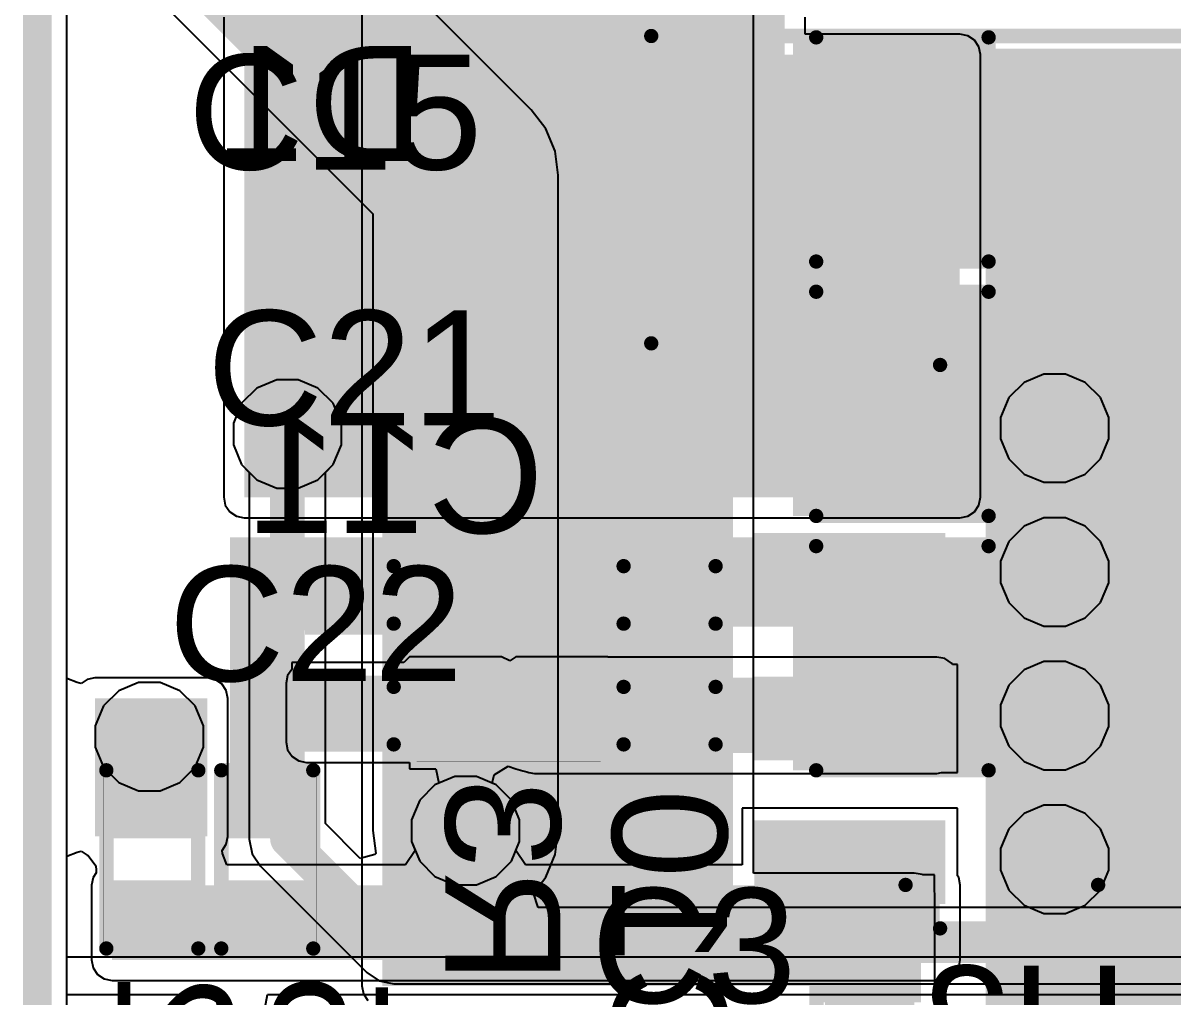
# Model space of a CAD drawing. Header units: inches. Extents: x 0 to 5376, y 0 to 5416.
# Drawn here: x -0.13 to 10.04, y 22.46 to 31.06 of the extents above; entities that cross this region are included whole.
import ezdxf

# ---------------------------------------------------------------- set-up
doc = ezdxf.new("R2010")
doc.units = ezdxf.units.IN
for name, color, linetype in [('Board Outline', 216, 'Continuous'), ('Bottom Layer', 5, 'Continuous'), ('Bottom Overlay', 54, 'Continuous'), ('Bottom Paste', 16, 'Continuous'), ('Bottom Solder', 6, 'Continuous'), ('Layer 1', 16, 'Continuous'), ('Layer 2', 76, 'Continuous'), ('Top Layer', 1, 'Continuous'), ('Top Overlay', 2, 'Continuous'), ('Top Paste', 8, 'Continuous'), ('Top Solder', 216, 'Continuous'), ('Via Holes', 16, 'Continuous')]:
    doc.layers.add(name, color=color, linetype=linetype)
doc.styles.add('Arial', font='', dxfattribs={"height": 0.2})
doc.styles.get('Arial').set_extended_font_data('Arial')

msp = doc.modelspace()

# ---------------------------------------------------------------- hatches: boundary and pattern name
at = {"layer": 'Bottom Layer'}
for points in [[(6.604, 32.995), (1.829, 32.995), (1.829, 26.873), (6.604, 26.873)], [(2.966, 30.914), (2.966, 32.809), (5.466, 32.809), (5.466, 30.914)], [(11.455, 30.836), (8.382, 30.836), (8.382, 22.047), (11.455, 22.047)], [(6.096, 26.873), (8.153, 26.873), (8.153, 30.785), (6.096, 30.785)], [(4.834, 30.441), (7.334, 30.441), (7.334, 28.741), (4.834, 28.741)], [(8.834, 30.441), (11.334, 30.441), (11.334, 28.741), (8.834, 28.741)], [(7.956, 27.157), (6.406, 27.157), (6.406, 27.757), (7.956, 27.757)], [(11.024, 24.409), (8.737, 24.409), (8.737, 26.696), (11.024, 26.696)], [(1.702, 23.927), (2.159, 23.927), (2.159, 26.518), (1.702, 26.518)], [(9.55, 25.73), (9.55, 26.518), (1.702, 26.518), (1.702, 25.73)], [(7.956, 25.887), (6.406, 25.887), (6.406, 26.487), (7.956, 26.487)], [(3.061, 25.718), (2.426, 25.718), (2.426, 26.175), (3.061, 26.175)], [(5.905, 25.718), (5.27, 25.718), (5.27, 26.175), (5.905, 26.175)], [(3.912, 24.71), (3.912, 25.229), (2.379, 25.229), (2.379, 24.71)], [(3.061, 24.778), (2.426, 24.778), (2.426, 25.235), (3.061, 25.235)], [(3.467, 24.651), (3.467, 25.286), (3.924, 25.286), (3.924, 24.651)], [(7.95, 24.613), (7.95, 25.28), (4.394, 25.28), (4.394, 24.613)], [(4.407, 24.651), (4.407, 25.286), (4.864, 25.286), (4.864, 24.651)], [(5.905, 24.778), (5.27, 24.778), (5.27, 25.235), (5.905, 25.235)], [(7.956, 24.617), (6.406, 24.617), (6.406, 25.217), (7.956, 25.217)], [(0.508, 25.095), (0.508, 23.876), (1.501, 23.876), (1.501, 25.095)], [(0.699, 24.371), (1.333, 24.371), (1.333, 23.914), (0.699, 23.914)], [(2.349, 23.914), (1.714, 23.914), (1.714, 24.371), (2.349, 24.371)], [(7.956, 23.347), (6.406, 23.347), (6.406, 23.947), (7.956, 23.947)], [(6.452, 22.784), (7.95, 22.784), (7.95, 23.927), (6.452, 23.927)], [(0.66, 23.444), (0.66, 22.784), (7.976, 22.784), (7.976, 23.444)], [(0.699, 23.431), (1.333, 23.431), (1.333, 22.974), (0.699, 22.974)], [(2.349, 22.974), (1.714, 22.974), (1.714, 23.431), (2.349, 23.431)]]:
    msp.add_hatch(color=5, dxfattribs=at).paths.add_polyline_path(points)
h = msp.add_hatch(color=5, dxfattribs=at)
edge = h.paths.add_edge_path()
edge.add_arc((8.992, 27.483), 0.3, 0, 360)
h = msp.add_hatch(color=5, dxfattribs=at)
edge = h.paths.add_edge_path()
edge.add_arc((2.21, 27.432), 0.3, 0, 360)
h = msp.add_hatch(color=5, dxfattribs=at)
edge = h.paths.add_edge_path()
edge.add_arc((8.992, 26.213), 0.3, 0, 360)
h = msp.add_hatch(color=5, dxfattribs=at)
edge = h.paths.add_edge_path()
edge.add_arc((8.992, 24.943), 0.3, 0, 360)
h = msp.add_hatch(color=5, dxfattribs=at)
edge = h.paths.add_edge_path()
edge.add_arc((0.99, 24.758), 0.3, 0, 360)
h = msp.add_hatch(color=5, dxfattribs=at)
edge = h.paths.add_edge_path()
edge.add_arc((3.785, 23.927), 0.3, 0, 360)
h = msp.add_hatch(color=5, dxfattribs=at)
edge = h.paths.add_edge_path()
edge.add_arc((8.992, 23.673), 0.3, 0, 360)
at = {"layer": 'Bottom Overlay'}
for points in [[(3.639, 28.169), (4.806, 28.169), (4.806, 31.013), (3.639, 31.013)], [(4.784, 30.515), (5.488, 30.515), (5.488, 31.013), (4.784, 31.013)], [(4.784, 28.169), (5.488, 28.169), (5.488, 28.667), (4.784, 28.667)]]:
    msp.add_hatch(color=54, dxfattribs=at).paths.add_polyline_path(points)
at = {"layer": 'Bottom Paste'}
for points in [[(2.966, 30.914), (2.966, 32.809), (5.466, 32.809), (5.466, 30.914)], [(4.834, 30.441), (7.334, 30.441), (7.334, 28.741), (4.834, 28.741)], [(8.834, 30.441), (11.334, 30.441), (11.334, 28.741), (8.834, 28.741)], [(7.956, 27.157), (6.406, 27.157), (6.406, 27.757), (7.956, 27.757)], [(11.024, 24.409), (8.737, 24.409), (8.737, 26.696), (11.024, 26.696)], [(7.956, 25.887), (6.406, 25.887), (6.406, 26.487), (7.956, 26.487)], [(3.061, 25.718), (2.426, 25.718), (2.426, 26.175), (3.061, 26.175)], [(5.905, 25.718), (5.27, 25.718), (5.27, 26.175), (5.905, 26.175)], [(3.061, 24.778), (2.426, 24.778), (2.426, 25.235), (3.061, 25.235)], [(3.467, 24.651), (3.467, 25.286), (3.924, 25.286), (3.924, 24.651)], [(4.407, 24.651), (4.407, 25.286), (4.864, 25.286), (4.864, 24.651)], [(5.905, 24.778), (5.27, 24.778), (5.27, 25.235), (5.905, 25.235)], [(7.956, 24.617), (6.406, 24.617), (6.406, 25.217), (7.956, 25.217)], [(0.699, 24.371), (1.333, 24.371), (1.333, 23.914), (0.699, 23.914)], [(2.349, 23.914), (1.714, 23.914), (1.714, 24.371), (2.349, 24.371)], [(7.956, 23.347), (6.406, 23.347), (6.406, 23.947), (7.956, 23.947)], [(0.699, 23.431), (1.333, 23.431), (1.333, 22.974), (0.699, 22.974)], [(2.349, 22.974), (1.714, 22.974), (1.714, 23.431), (2.349, 23.431)]]:
    msp.add_hatch(color=16, dxfattribs=at).paths.add_polyline_path(points)
at = {"layer": 'Bottom Solder'}
for points in [[(2.865, 30.812), (2.865, 32.911), (5.568, 32.911), (5.568, 30.812)], [(4.732, 30.543), (7.435, 30.543), (7.435, 28.639), (4.732, 28.639)], [(8.732, 30.543), (11.435, 30.543), (11.435, 28.639), (8.732, 28.639)], [(8.026, 27.087), (6.336, 27.087), (6.336, 27.827), (8.026, 27.827)], [(11.094, 24.339), (8.667, 24.339), (8.667, 26.766), (11.094, 26.766)], [(8.026, 25.817), (6.336, 25.817), (6.336, 26.557), (8.026, 26.557)], [(3.121, 25.658), (2.366, 25.658), (2.366, 26.235), (3.121, 26.235)], [(5.965, 25.658), (5.211, 25.658), (5.211, 26.235), (5.965, 26.235)], [(3.412, 24.596), (3.412, 25.341), (3.979, 25.341), (3.979, 24.596)], [(4.352, 24.596), (4.352, 25.341), (4.919, 25.341), (4.919, 24.596)], [(3.121, 24.718), (2.366, 24.718), (2.366, 25.295), (3.121, 25.295)], [(5.965, 24.718), (5.211, 24.718), (5.211, 25.295), (5.965, 25.295)], [(8.026, 24.547), (6.336, 24.547), (6.336, 25.287), (8.026, 25.287)], [(0.643, 24.426), (1.389, 24.426), (1.389, 23.859), (0.643, 23.859)], [(2.405, 23.859), (1.659, 23.859), (1.659, 24.426), (2.405, 24.426)], [(8.026, 23.277), (6.336, 23.277), (6.336, 24.017), (8.026, 24.017)], [(0.643, 23.487), (1.389, 23.487), (1.389, 22.919), (0.643, 22.919)], [(2.405, 22.919), (1.659, 22.919), (1.659, 23.487), (2.405, 23.487)]]:
    msp.add_hatch(color=6, dxfattribs=at).paths.add_polyline_path(points)
at = {"layer": 'Layer 1'}
h = msp.add_hatch(color=16, dxfattribs=at)
edge = h.paths.add_edge_path()
edge.add_arc((8.992, 27.483), 0.3, 0, 360)
h = msp.add_hatch(color=16, dxfattribs=at)
edge = h.paths.add_edge_path()
edge.add_arc((2.21, 27.432), 0.3, 0, 360)
h = msp.add_hatch(color=16, dxfattribs=at)
edge = h.paths.add_edge_path()
edge.add_arc((8.992, 26.213), 0.3, 0, 360)
h = msp.add_hatch(color=16, dxfattribs=at)
edge = h.paths.add_edge_path()
edge.add_arc((8.992, 24.943), 0.3, 0, 360)
h = msp.add_hatch(color=16, dxfattribs=at)
edge = h.paths.add_edge_path()
edge.add_arc((0.99, 24.758), 0.3, 0, 360)
h = msp.add_hatch(color=16, dxfattribs=at)
edge = h.paths.add_edge_path()
edge.add_arc((3.785, 23.927), 0.3, 0, 360)
h = msp.add_hatch(color=16, dxfattribs=at)
edge = h.paths.add_edge_path()
edge.add_arc((8.992, 23.673), 0.3, 0, 360)
at = {"layer": 'Layer 2'}
h = msp.add_hatch(color=76, dxfattribs=at)
edge = h.paths.add_edge_path()
edge.add_arc((8.992, 27.483), 0.3, 0, 360)
h = msp.add_hatch(color=76, dxfattribs=at)
edge = h.paths.add_edge_path()
edge.add_arc((2.21, 27.432), 0.3, 0, 360)
h = msp.add_hatch(color=76, dxfattribs=at)
edge = h.paths.add_edge_path()
edge.add_arc((8.992, 26.213), 0.3, 0, 360)
h = msp.add_hatch(color=76, dxfattribs=at)
edge = h.paths.add_edge_path()
edge.add_arc((8.992, 24.943), 0.3, 0, 360)
h = msp.add_hatch(color=76, dxfattribs=at)
edge = h.paths.add_edge_path()
edge.add_arc((0.99, 24.758), 0.3, 0, 360)
h = msp.add_hatch(color=76, dxfattribs=at)
edge = h.paths.add_edge_path()
edge.add_arc((3.785, 23.927), 0.3, 0, 360)
h = msp.add_hatch(color=76, dxfattribs=at)
edge = h.paths.add_edge_path()
edge.add_arc((8.992, 23.673), 0.3, 0, 360)
at = {"layer": 'Top Layer'}
for points in [[(6.147, 22.555), (6.147, 35.255), (3.048, 35.255), (3.048, 22.555)], [(5.766, 29.058), (4.242, 29.058), (4.242, 30.836), (5.766, 30.836)], [(8.306, 29.058), (6.782, 29.058), (6.782, 30.836), (8.306, 30.836)], [(5.766, 26.81), (4.242, 26.81), (4.242, 28.588), (5.766, 28.588)], [(8.306, 26.81), (6.782, 26.81), (6.782, 28.588), (8.306, 28.588)], [(5.766, 24.562), (4.242, 24.562), (4.242, 26.34), (5.766, 26.34)], [(8.306, 24.562), (6.782, 24.562), (6.782, 26.34), (8.306, 26.34)], [(3.048, 22.555), (7.75, 22.555), (7.75, 23.371), (3.048, 23.371)], [(7.75, 23.371), (6.962, 23.371), (6.962, 19.409), (7.75, 19.409)], [(6.988, 22.469), (6.988, 23.358), (7.75, 23.358), (7.75, 22.469)], [(8.512, 22.469), (8.512, 23.358), (9.274, 23.358), (9.274, 22.469)]]:
    msp.add_hatch(color=1, dxfattribs=at).paths.add_polyline_path(points)
h = msp.add_hatch(color=1, dxfattribs=at)
edge = h.paths.add_edge_path()
edge.add_arc((8.992, 27.483), 0.3, 0, 360)
h = msp.add_hatch(color=1, dxfattribs=at)
edge = h.paths.add_edge_path()
edge.add_arc((2.21, 27.432), 0.3, 0, 360)
h = msp.add_hatch(color=1, dxfattribs=at)
edge = h.paths.add_edge_path()
edge.add_arc((8.992, 26.213), 0.3, 0, 360)
h = msp.add_hatch(color=1, dxfattribs=at)
edge = h.paths.add_edge_path()
edge.add_arc((8.992, 24.943), 0.3, 0, 360)
h = msp.add_hatch(color=1, dxfattribs=at)
edge = h.paths.add_edge_path()
edge.add_arc((0.99, 24.758), 0.3, 0, 360)
h = msp.add_hatch(color=1, dxfattribs=at)
edge = h.paths.add_edge_path()
edge.add_arc((3.785, 23.927), 0.3, 0, 360)
h = msp.add_hatch(color=1, dxfattribs=at)
edge = h.paths.add_edge_path()
edge.add_arc((8.992, 23.673), 0.3, 0, 360)
at = {"layer": 'Top Paste'}
for points in [[(5.766, 29.058), (4.242, 29.058), (4.242, 30.836), (5.766, 30.836)], [(8.306, 29.058), (6.782, 29.058), (6.782, 30.836), (8.306, 30.836)], [(5.766, 26.81), (4.242, 26.81), (4.242, 28.588), (5.766, 28.588)], [(8.306, 26.81), (6.782, 26.81), (6.782, 28.588), (8.306, 28.588)], [(5.766, 24.562), (4.242, 24.562), (4.242, 26.34), (5.766, 26.34)], [(8.306, 24.562), (6.782, 24.562), (6.782, 26.34), (8.306, 26.34)], [(6.988, 22.469), (6.988, 23.358), (7.75, 23.358), (7.75, 22.469)], [(8.512, 22.469), (8.512, 23.358), (9.274, 23.358), (9.274, 22.469)]]:
    msp.add_hatch(color=8, dxfattribs=at).paths.add_polyline_path(points)
at = {"layer": 'Top Solder'}
for points in [[(5.867, 28.956), (4.14, 28.956), (4.14, 30.937), (5.867, 30.937)], [(8.407, 28.956), (6.68, 28.956), (6.68, 30.937), (8.407, 30.937)], [(5.867, 26.708), (4.14, 26.708), (4.14, 28.689), (5.867, 28.689)], [(8.407, 26.708), (6.68, 26.708), (6.68, 28.689), (8.407, 28.689)], [(5.867, 24.46), (4.14, 24.46), (4.14, 26.441), (5.867, 26.441)], [(8.407, 24.46), (6.68, 24.46), (6.68, 26.441), (8.407, 26.441)], [(6.928, 22.409), (6.928, 23.418), (7.81, 23.418), (7.81, 22.409)], [(8.452, 22.409), (8.452, 23.418), (9.334, 23.418), (9.334, 22.409)]]:
    msp.add_hatch(color=216, dxfattribs=at).paths.add_polyline_path(points)
at = {"layer": 'Via Holes'}
h = msp.add_hatch(color=7, dxfattribs=at)
edge = h.paths.add_edge_path()
edge.add_arc((2.21, 27.432), 0.15, 0, 360)
h = msp.add_hatch(color=7, dxfattribs=at)
edge = h.paths.add_edge_path()
edge.add_arc((8.992, 27.483), 0.15, 0, 360)
h = msp.add_hatch(color=7, dxfattribs=at)
edge = h.paths.add_edge_path()
edge.add_arc((8.992, 26.213), 0.15, 0, 360)
h = msp.add_hatch(color=7, dxfattribs=at)
edge = h.paths.add_edge_path()
edge.add_arc((8.992, 24.943), 0.15, 0, 360)
h = msp.add_hatch(color=7, dxfattribs=at)
edge = h.paths.add_edge_path()
edge.add_arc((0.99, 24.758), 0.15, 0, 360)
h = msp.add_hatch(color=7, dxfattribs=at)
edge = h.paths.add_edge_path()
edge.add_arc((3.785, 23.927), 0.15, 0, 360)
h = msp.add_hatch(color=7, dxfattribs=at)
edge = h.paths.add_edge_path()
edge.add_arc((8.992, 23.673), 0.15, 0, 360)

# ---------------------------------------------------------------- linework, layer by layer
at = {"layer": 'Board Outline'}
msp.add_lwpolyline([(0, 0, 0.254, 0.254, 0), (0, 125, 0.254, 0.254, 0)], format="xyseb", dxfattribs=at)
at = {"layer": 'Bottom Layer'}
for p, q in [((0.259, 25.271), (0.259, 43.024)), ((1.648, 31.115), (1.648, 26.873)), ((6.785, 30.966), (6.785, 31.115)), ((8.153, 30.966), (6.785, 30.966)), ((8.223, 30.952), (8.153, 30.966)), ((8.282, 30.913), (8.223, 30.952)), ((8.321, 30.854), (8.282, 30.913)), ((8.335, 30.785), (8.321, 30.854)), ((8.335, 26.873), (8.335, 30.785)), ((1.648, 26.873), (1.661, 26.804)), ((8.321, 26.804), (8.335, 26.873)), ((1.661, 26.804), (1.701, 26.745)), ((1.701, 26.745), (1.759, 26.706)), ((8.223, 26.706), (8.282, 26.745)), ((8.282, 26.745), (8.321, 26.804)), ((1.759, 26.706), (1.829, 26.692)), ((1.829, 26.692), (8.153, 26.692)), ((8.153, 26.692), (8.223, 26.706)), ((3.238, 25.413), (2.248, 25.413)), ((2.248, 25.413), (2.248, 25.352)), ((3.289, 25.463), (3.238, 25.413)), ((3.289, 25.463), (3.289, 25.463)), ((4.102, 25.463), (3.289, 25.463)), ((4.176, 25.426), (4.102, 25.463)), ((4.102, 25.463), (4.102, 25.463)), ((4.229, 25.463), (4.176, 25.426)), ((4.229, 25.463), (4.229, 25.463)), ((5.042, 25.463), (4.229, 25.463)), ((5.042, 25.461), (5.042, 25.463)), ((7.95, 25.461), (5.042, 25.461)), ((8.02, 25.447), (7.95, 25.461)), ((8.078, 25.408), (8.02, 25.447)), ((2.248, 25.352), (2.212, 25.298)), ((8.087, 25.395), (8.078, 25.408)), ((8.133, 25.395), (8.087, 25.395)), ((8.133, 24.44), (8.133, 25.395)), ((0.351, 25.235), (0.259, 25.271)), ((0.386, 25.227), (0.351, 25.235)), ((0.439, 25.263), (0.386, 25.227)), ((0.508, 25.276), (0.439, 25.263)), ((1.501, 25.276), (0.508, 25.276)), ((1.57, 25.263), (1.501, 25.276)), ((1.629, 25.223), (1.57, 25.263)), ((1.668, 25.165), (1.629, 25.223)), ((2.212, 25.298), (2.198, 25.229)), ((2.198, 25.229), (2.198, 24.71)), ((1.682, 25.095), (1.668, 25.165)), ((1.682, 23.876), (1.682, 25.095)), ((2.198, 24.71), (2.212, 24.641)), ((2.212, 24.641), (2.251, 24.582)), ((2.251, 24.582), (2.31, 24.543)), ((2.31, 24.543), (2.379, 24.529)), ((2.379, 24.529), (3.289, 24.529)), ((3.289, 24.529), (3.289, 24.473)), ((4.036, 24.42), (4.161, 24.497)), ((4.161, 24.497), (4.229, 24.473)), ((3.289, 24.473), (3.523, 24.473)), ((3.523, 24.473), (3.548, 24.346)), ((4.021, 24.346), (4.036, 24.42)), ((4.229, 24.473), (4.229, 24.473)), ((4.229, 24.473), (4.291, 24.455)), ((4.291, 24.455), (4.325, 24.445)), ((4.325, 24.445), (4.343, 24.441)), ((4.343, 24.441), (4.394, 24.431)), ((4.394, 24.431), (7.95, 24.431)), ((7.95, 24.431), (7.992, 24.44)), ((7.992, 24.44), (8.133, 24.44)), ((3.514, 24.332), (3.38, 24.197)), ((3.548, 24.346), (3.514, 24.332)), ((4.055, 24.332), (4.021, 24.346)), ((4.19, 24.197), (4.055, 24.332)), ((3.38, 24.197), (3.307, 24.022)), ((4.262, 24.022), (4.19, 24.197)), ((8.133, 24.125), (6.228, 24.125)), ((6.228, 24.125), (6.228, 23.625)), ((8.133, 23.528), (8.133, 24.125)), ((3.307, 24.022), (3.307, 23.832)), ((4.262, 23.832), (4.262, 24.022)), ((1.632, 23.752), (1.668, 23.807)), ((1.668, 23.807), (1.682, 23.876)), ((3.307, 23.832), (3.34, 23.752)), ((4.23, 23.752), (4.262, 23.832)), ((0.259, 23.7), (0.351, 23.737)), ((0.259, 0.259), (0.259, 23.7)), ((0.351, 23.737), (0.386, 23.744)), ((0.386, 23.744), (0.439, 23.709)), ((0.439, 23.709), (0.449, 23.707)), ((0.449, 23.707), (0.517, 23.615)), ((1.637, 23.725), (1.632, 23.752)), ((1.674, 23.625), (1.637, 23.725)), ((3.34, 23.752), (3.255, 23.625)), ((4.314, 23.625), (4.23, 23.752)), ((0.517, 23.615), (0.521, 23.578)), ((3.255, 23.625), (1.674, 23.625)), ((6.228, 23.625), (4.314, 23.625)), ((0.493, 23.514), (0.479, 23.444)), ((0.521, 23.555), (0.493, 23.514)), ((0.521, 23.578), (0.521, 23.555)), ((8.143, 23.514), (8.133, 23.528)), ((8.157, 23.444), (8.143, 23.514)), ((0.479, 23.444), (0.479, 22.784)), ((8.157, 22.784), (8.157, 23.444)), ((0.479, 22.784), (0.493, 22.714)), ((8.143, 22.714), (8.157, 22.784)), ((0.493, 22.714), (0.532, 22.656)), ((8.104, 22.656), (8.143, 22.714)), ((0.532, 22.656), (0.591, 22.616)), ((0.591, 22.616), (0.66, 22.603)), ((0.66, 22.603), (7.976, 22.603)), ((7.976, 22.603), (8.045, 22.616)), ((8.045, 22.616), (8.104, 22.656))]:
    msp.add_line(p, q, dxfattribs=at)
at = {"layer": 'Bottom Overlay'}
for points in [[(5.426, 30.949, 0.127, 0.127, 0), (10.145, 30.949, 0.127, 0.127, 0)], [(5.426, 28.233, 0.127, 0.127, 0), (10.145, 28.233, 0.127, 0.127, 0)], [(7.978, 28.042, 0.127, 0.127, 0), (11.484, 28.042, 0.127, 0.127, 0)], [(2.337, 26.264, 0.127, 0.127, 0), (3.15, 26.264, 0.127, 0.127, 0)], [(2.337, 25.756, 0.127, 0.127, 0), (2.337, 26.264, 0.127, 0.127, 0)], [(3.15, 25.756, 0.127, 0.127, 0), (3.15, 26.264, 0.127, 0.127, 0)], [(5.182, 26.264, 0.127, 0.127, 0), (5.994, 26.264, 0.127, 0.127, 0)], [(5.182, 25.756, 0.127, 0.127, 0), (5.182, 26.264, 0.127, 0.127, 0)], [(5.994, 25.756, 0.127, 0.127, 0), (5.994, 26.264, 0.127, 0.127, 0)], [(3.378, 25.375, 0.127, 0.127, 0), (4.953, 25.375, 0.127, 0.127, 0)], [(3.378, 24.562, 0.127, 0.127, 0), (3.378, 25.375, 0.127, 0.127, 0)], [(4.953, 24.562, 0.127, 0.127, 0), (4.953, 25.375, 0.127, 0.127, 0)], [(2.337, 24.689, 0.127, 0.127, 0), (2.337, 25.197, 0.127, 0.127, 0)], [(3.15, 24.689, 0.127, 0.127, 0), (3.15, 25.197, 0.127, 0.127, 0)], [(5.182, 24.689, 0.127, 0.127, 0), (5.182, 25.197, 0.127, 0.127, 0)], [(5.994, 24.689, 0.127, 0.127, 0), (5.994, 25.197, 0.127, 0.127, 0)], [(2.337, 24.689, 0.127, 0.127, 0), (3.15, 24.689, 0.127, 0.127, 0)], [(5.182, 24.689, 0.127, 0.127, 0), (5.994, 24.689, 0.127, 0.127, 0)], [(3.378, 24.562, 0.127, 0.127, 0), (4.953, 24.562, 0.127, 0.127, 0)], [(0.61, 24.46, 0.127, 0.127, 0), (1.422, 24.46, 0.127, 0.127, 0)], [(0.61, 22.885, 0.127, 0.127, 0), (0.61, 24.46, 0.127, 0.127, 0)], [(1.422, 22.885, 0.127, 0.127, 0), (1.422, 24.46, 0.127, 0.127, 0)], [(1.626, 22.885, 0.127, 0.127, 0), (1.626, 24.46, 0.127, 0.127, 0)], [(1.626, 24.46, 0.127, 0.127, 0), (2.438, 24.46, 0.127, 0.127, 0)], [(2.438, 22.885, 0.127, 0.127, 0), (2.438, 24.46, 0.127, 0.127, 0)], [(3.353, 24.536, 0.00323, 0.00323, 0), (4.978, 24.536, 0.00323, 0.00323, 0)], [(0.584, 22.86, 0.00323, 0.00323, 0), (0.584, 24.486, 0.00323, 0.00323, 0)], [(2.464, 22.86, 0.00323, 0.00323, 0), (2.464, 24.486, 0.00323, 0.00323, 0)], [(7.978, 23.063, 0.127, 0.127, 0), (11.484, 23.063, 0.127, 0.127, 0)], [(0.61, 22.885, 0.127, 0.127, 0), (1.422, 22.885, 0.127, 0.127, 0)], [(1.626, 22.885, 0.127, 0.127, 0), (2.438, 22.885, 0.127, 0.127, 0)]]:
    msp.add_lwpolyline(points, format="xyseb", dxfattribs=at)
for points in [[(5.394, 30.949, 0.0635, 0.0635, 1), (5.457, 30.949, 0.0635, 0.0635, 1)], [(5.394, 28.233, 0.0635, 0.0635, 1), (5.457, 28.233, 0.0635, 0.0635, 1)], [(7.947, 28.042, 0.0635, 0.0635, 1), (8.01, 28.042, 0.0635, 0.0635, 1)], [(2.305, 26.264, 0.0635, 0.0635, 1), (2.369, 26.264, 0.0635, 0.0635, 1)], [(2.305, 26.264, 0.0635, 0.0635, 1), (2.369, 26.264, 0.0635, 0.0635, 1)], [(3.118, 26.264, 0.0635, 0.0635, 1), (3.181, 26.264, 0.0635, 0.0635, 1)], [(3.118, 26.264, 0.0635, 0.0635, 1), (3.181, 26.264, 0.0635, 0.0635, 1)], [(5.15, 26.264, 0.0635, 0.0635, 1), (5.213, 26.264, 0.0635, 0.0635, 1)], [(5.15, 26.264, 0.0635, 0.0635, 1), (5.213, 26.264, 0.0635, 0.0635, 1)], [(5.963, 26.264, 0.0635, 0.0635, 1), (6.026, 26.264, 0.0635, 0.0635, 1)], [(5.963, 26.264, 0.0635, 0.0635, 1), (6.026, 26.264, 0.0635, 0.0635, 1)], [(2.305, 25.756, 0.0635, 0.0635, 1), (2.369, 25.756, 0.0635, 0.0635, 1)], [(3.118, 25.756, 0.0635, 0.0635, 1), (3.181, 25.756, 0.0635, 0.0635, 1)], [(5.15, 25.756, 0.0635, 0.0635, 1), (5.213, 25.756, 0.0635, 0.0635, 1)], [(5.963, 25.756, 0.0635, 0.0635, 1), (6.026, 25.756, 0.0635, 0.0635, 1)], [(3.346, 25.375, 0.0635, 0.0635, 1), (3.41, 25.375, 0.0635, 0.0635, 1)], [(3.346, 25.375, 0.0635, 0.0635, 1), (3.41, 25.375, 0.0635, 0.0635, 1)], [(4.921, 25.375, 0.0635, 0.0635, 1), (4.985, 25.375, 0.0635, 0.0635, 1)], [(4.921, 25.375, 0.0635, 0.0635, 1), (4.985, 25.375, 0.0635, 0.0635, 1)], [(2.305, 25.197, 0.0635, 0.0635, 1), (2.369, 25.197, 0.0635, 0.0635, 1)], [(3.118, 25.197, 0.0635, 0.0635, 1), (3.181, 25.197, 0.0635, 0.0635, 1)], [(5.15, 25.197, 0.0635, 0.0635, 1), (5.213, 25.197, 0.0635, 0.0635, 1)], [(5.963, 25.197, 0.0635, 0.0635, 1), (6.026, 25.197, 0.0635, 0.0635, 1)], [(2.305, 24.689, 0.0635, 0.0635, 1), (2.369, 24.689, 0.0635, 0.0635, 1)], [(2.305, 24.689, 0.0635, 0.0635, 1), (2.369, 24.689, 0.0635, 0.0635, 1)], [(3.118, 24.689, 0.0635, 0.0635, 1), (3.181, 24.689, 0.0635, 0.0635, 1)], [(3.118, 24.689, 0.0635, 0.0635, 1), (3.181, 24.689, 0.0635, 0.0635, 1)], [(5.15, 24.689, 0.0635, 0.0635, 1), (5.213, 24.689, 0.0635, 0.0635, 1)], [(5.15, 24.689, 0.0635, 0.0635, 1), (5.213, 24.689, 0.0635, 0.0635, 1)], [(5.963, 24.689, 0.0635, 0.0635, 1), (6.026, 24.689, 0.0635, 0.0635, 1)], [(5.963, 24.689, 0.0635, 0.0635, 1), (6.026, 24.689, 0.0635, 0.0635, 1)], [(3.346, 24.562, 0.0635, 0.0635, 1), (3.41, 24.562, 0.0635, 0.0635, 1)], [(3.346, 24.562, 0.0635, 0.0635, 1), (3.41, 24.562, 0.0635, 0.0635, 1)], [(4.921, 24.562, 0.0635, 0.0635, 1), (4.985, 24.562, 0.0635, 0.0635, 1)], [(4.921, 24.562, 0.0635, 0.0635, 1), (4.985, 24.562, 0.0635, 0.0635, 1)], [(0.578, 24.46, 0.0635, 0.0635, 1), (0.641, 24.46, 0.0635, 0.0635, 1)], [(0.578, 24.46, 0.0635, 0.0635, 1), (0.641, 24.46, 0.0635, 0.0635, 1)], [(1.391, 24.46, 0.0635, 0.0635, 1), (1.454, 24.46, 0.0635, 0.0635, 1)], [(1.391, 24.46, 0.0635, 0.0635, 1), (1.454, 24.46, 0.0635, 0.0635, 1)], [(1.594, 24.46, 0.0635, 0.0635, 1), (1.657, 24.46, 0.0635, 0.0635, 1)], [(1.594, 24.46, 0.0635, 0.0635, 1), (1.657, 24.46, 0.0635, 0.0635, 1)], [(2.407, 24.46, 0.0635, 0.0635, 1), (2.47, 24.46, 0.0635, 0.0635, 1)], [(2.407, 24.46, 0.0635, 0.0635, 1), (2.47, 24.46, 0.0635, 0.0635, 1)], [(3.352, 24.536, 0.00161, 0.00161, 1), (3.354, 24.536, 0.00161, 0.00161, 1)], [(4.978, 24.536, 0.00161, 0.00161, 1), (4.979, 24.536, 0.00161, 0.00161, 1)], [(0.583, 24.486, 0.00161, 0.00161, 1), (0.585, 24.486, 0.00161, 0.00161, 1)], [(2.463, 24.486, 0.00161, 0.00161, 1), (2.465, 24.486, 0.00161, 0.00161, 1)], [(7.947, 23.063, 0.0635, 0.0635, 1), (8.01, 23.063, 0.0635, 0.0635, 1)], [(0.578, 22.885, 0.0635, 0.0635, 1), (0.641, 22.885, 0.0635, 0.0635, 1)], [(0.578, 22.885, 0.0635, 0.0635, 1), (0.641, 22.885, 0.0635, 0.0635, 1)], [(1.391, 22.885, 0.0635, 0.0635, 1), (1.454, 22.885, 0.0635, 0.0635, 1)], [(1.391, 22.885, 0.0635, 0.0635, 1), (1.454, 22.885, 0.0635, 0.0635, 1)], [(1.594, 22.885, 0.0635, 0.0635, 1), (1.657, 22.885, 0.0635, 0.0635, 1)], [(1.594, 22.885, 0.0635, 0.0635, 1), (1.657, 22.885, 0.0635, 0.0635, 1)], [(2.407, 22.885, 0.0635, 0.0635, 1), (2.47, 22.885, 0.0635, 0.0635, 1)], [(2.407, 22.885, 0.0635, 0.0635, 1), (2.47, 22.885, 0.0635, 0.0635, 1)], [(0.583, 22.86, 0.00161, 0.00161, 1), (0.585, 22.86, 0.00161, 0.00161, 1)], [(2.463, 22.86, 0.00161, 0.00161, 1), (2.465, 22.86, 0.00161, 0.00161, 1)]]:
    msp.add_lwpolyline(points, format="xyseb", close=True, dxfattribs=at)
at = {"layer": 'Layer 1'}
for p, q in [((4.364, 30.298), (1.887, 32.775)), ((0.259, 0.259), (0.259, 31.945)), ((0.487, 31.856), (2.965, 29.378)), ((4.495, 30.128), (4.364, 30.298)), ((4.576, 29.93), (4.495, 30.128)), ((4.604, 29.718), (4.576, 29.93)), ((4.604, 23.927), (4.604, 29.718)), ((2.965, 29.378), (2.965, 23.927)), ((2.115, 27.91), (1.939, 27.837)), ((2.305, 27.91), (2.115, 27.91)), ((2.48, 27.837), (2.305, 27.91)), ((1.939, 27.837), (1.805, 27.703)), ((2.615, 27.703), (2.48, 27.837)), ((1.805, 27.703), (1.732, 27.527)), ((2.688, 27.527), (2.615, 27.703)), ((1.732, 27.527), (1.732, 27.337)), ((2.688, 27.337), (2.688, 27.527)), ((1.732, 27.337), (1.805, 27.161)), ((2.615, 27.161), (2.688, 27.337)), ((1.805, 27.161), (1.873, 27.093)), ((2.546, 27.093), (2.615, 27.161)), ((1.873, 27.093), (1.873, 23.851)), ((2.546, 23.99), (2.546, 27.093)), ((0.895, 25.236), (0.719, 25.163)), ((1.085, 25.236), (0.895, 25.236)), ((1.26, 25.163), (1.085, 25.236)), ((0.719, 25.163), (0.585, 25.029)), ((1.395, 25.029), (1.26, 25.163)), ((0.585, 25.029), (0.512, 24.853)), ((1.468, 24.853), (1.395, 25.029)), ((0.512, 24.853), (0.512, 24.663)), ((1.468, 24.663), (1.468, 24.853)), ((0.512, 24.663), (0.585, 24.488)), ((1.395, 24.488), (1.468, 24.663)), ((0.585, 24.488), (0.719, 24.353)), ((1.26, 24.353), (1.395, 24.488)), ((0.719, 24.353), (0.895, 24.28)), ((1.085, 24.28), (1.26, 24.353)), ((0.895, 24.28), (1.085, 24.28)), ((2.854, 23.682), (2.546, 23.99)), ((2.965, 23.927), (2.991, 23.725)), ((4.576, 23.715), (4.604, 23.927)), ((1.873, 23.851), (1.899, 23.722)), ((1.899, 23.722), (1.972, 23.613)), ((2.982, 23.715), (2.854, 23.682)), ((2.991, 23.725), (2.982, 23.715)), ((4.495, 23.517), (4.576, 23.715)), ((1.972, 23.613), (2.912, 22.673)), ((4.385, 23.374), (4.495, 23.517)), ((4.426, 23.247), (4.385, 23.374)), ((17.818, 23.247), (4.426, 23.247)), ((2.912, 22.673), (3.021, 22.6)), ((3.021, 22.6), (3.15, 22.574)), ((3.15, 22.574), (17.958, 22.574))]:
    msp.add_line(p, q, dxfattribs=at)
for points in [[(1.067, 32.436, 1.27, 1.27, 0), (3.785, 29.718, 1.27, 1.27, 0)], [(3.785, 23.927, 1.27, 1.27, 0), (3.785, 29.718, 1.27, 1.27, 0)], [(2.21, 23.851, 0.305, 0.305, 0), (2.21, 27.432, 0.305, 0.305, 0)], [(2.21, 23.851, 0.305, 0.305, 0), (3.15, 22.911, 0.305, 0.305, 0)], [(3.15, 22.911, 0.305, 0.305, 0), (17.958, 22.911, 0.305, 0.305, 0)]]:
    msp.add_lwpolyline(points, format="xyseb", dxfattribs=at)
for points in [[(3.467, 29.718, 0.635, 0.635, 1), (4.102, 29.718, 0.635, 0.635, 1)], [(3.467, 29.718, 0.635, 0.635, 1), (4.102, 29.718, 0.635, 0.635, 1)], [(2.134, 27.432, 0.152, 0.152, 1), (2.286, 27.432, 0.152, 0.152, 1)], [(3.467, 23.927, 0.635, 0.635, 1), (4.102, 23.927, 0.635, 0.635, 1)], [(2.134, 23.851, 0.152, 0.152, 1), (2.286, 23.851, 0.152, 0.152, 1)], [(2.134, 23.851, 0.152, 0.152, 1), (2.286, 23.851, 0.152, 0.152, 1)], [(3.073, 22.911, 0.152, 0.152, 1), (3.226, 22.911, 0.152, 0.152, 1)], [(3.073, 22.911, 0.152, 0.152, 1), (3.226, 22.911, 0.152, 0.152, 1)]]:
    msp.add_lwpolyline(points, format="xyseb", close=True, dxfattribs=at)
at = {"layer": 'Layer 2'}
for p, q in [((0.259, 22.809), (0.259, 48.108)), ((8.897, 27.961), (8.721, 27.888)), ((9.087, 27.961), (8.897, 27.961)), ((9.262, 27.888), (9.087, 27.961)), ((2.115, 27.91), (1.939, 27.837)), ((2.305, 27.91), (2.115, 27.91)), ((2.48, 27.837), (2.305, 27.91)), ((8.721, 27.888), (8.587, 27.753)), ((9.397, 27.753), (9.262, 27.888)), ((1.939, 27.837), (1.805, 27.703)), ((2.615, 27.703), (2.48, 27.837)), ((8.587, 27.753), (8.514, 27.578)), ((9.469, 27.578), (9.397, 27.753)), ((1.805, 27.703), (1.732, 27.527)), ((2.688, 27.527), (2.615, 27.703)), ((8.514, 27.578), (8.514, 27.388)), ((9.469, 27.388), (9.469, 27.578)), ((1.732, 27.527), (1.732, 27.337)), ((2.688, 27.337), (2.688, 27.527)), ((8.514, 27.388), (8.587, 27.212)), ((9.397, 27.212), (9.469, 27.388)), ((1.732, 27.337), (1.805, 27.161)), ((2.615, 27.161), (2.688, 27.337)), ((1.805, 27.161), (1.939, 27.027)), ((2.48, 27.027), (2.615, 27.161)), ((8.587, 27.212), (8.721, 27.078)), ((9.262, 27.078), (9.397, 27.212)), ((8.721, 27.078), (8.897, 27.005)), ((9.087, 27.005), (9.262, 27.078)), ((1.939, 27.027), (2.115, 26.954)), ((2.115, 26.954), (2.305, 26.954)), ((2.305, 26.954), (2.48, 27.027)), ((8.897, 27.005), (9.087, 27.005)), ((8.897, 26.691), (8.721, 26.618)), ((9.087, 26.691), (8.897, 26.691)), ((9.262, 26.618), (9.087, 26.691)), ((8.721, 26.618), (8.587, 26.483)), ((9.397, 26.483), (9.262, 26.618)), ((8.587, 26.483), (8.514, 26.308)), ((9.469, 26.308), (9.397, 26.483)), ((8.514, 26.308), (8.514, 26.118)), ((9.469, 26.118), (9.469, 26.308)), ((8.514, 26.118), (8.587, 25.942)), ((9.397, 25.942), (9.469, 26.118)), ((8.587, 25.942), (8.721, 25.808)), ((9.262, 25.808), (9.397, 25.942)), ((8.721, 25.808), (8.897, 25.735)), ((8.897, 25.735), (9.087, 25.735)), ((9.087, 25.735), (9.262, 25.808)), ((8.897, 25.421), (8.721, 25.348)), ((9.087, 25.421), (8.897, 25.421)), ((9.262, 25.348), (9.087, 25.421)), ((8.721, 25.348), (8.587, 25.213)), ((9.397, 25.213), (9.262, 25.348)), ((8.587, 25.213), (8.514, 25.038)), ((9.469, 25.038), (9.397, 25.213)), ((8.514, 25.038), (8.514, 24.848)), ((9.469, 24.848), (9.469, 25.038)), ((8.514, 24.848), (8.587, 24.672)), ((9.397, 24.672), (9.469, 24.848)), ((8.587, 24.672), (8.721, 24.538)), ((9.262, 24.538), (9.397, 24.672)), ((8.721, 24.538), (8.897, 24.465)), ((9.087, 24.465), (9.262, 24.538)), ((3.69, 24.405), (3.514, 24.332)), ((3.88, 24.405), (3.69, 24.405)), ((4.055, 24.332), (3.88, 24.405)), ((8.897, 24.465), (9.087, 24.465)), ((3.514, 24.332), (3.38, 24.197)), ((4.19, 24.197), (4.055, 24.332)), ((3.38, 24.197), (3.307, 24.022)), ((4.262, 24.022), (4.19, 24.197)), ((8.897, 24.151), (8.721, 24.078)), ((9.087, 24.151), (8.897, 24.151)), ((9.262, 24.078), (9.087, 24.151)), ((3.307, 24.022), (3.307, 23.832)), ((4.262, 23.832), (4.262, 24.022)), ((8.721, 24.078), (8.587, 23.943)), ((9.397, 23.943), (9.262, 24.078)), ((8.587, 23.943), (8.514, 23.768)), ((9.469, 23.768), (9.397, 23.943)), ((3.307, 23.832), (3.38, 23.656)), ((4.19, 23.656), (4.262, 23.832)), ((8.514, 23.768), (8.514, 23.578)), ((9.469, 23.578), (9.469, 23.768)), ((3.38, 23.656), (3.514, 23.522)), ((4.055, 23.522), (4.19, 23.656)), ((3.514, 23.522), (3.69, 23.449)), ((3.88, 23.449), (4.055, 23.522)), ((8.514, 23.578), (8.587, 23.402)), ((9.397, 23.402), (9.469, 23.578)), ((3.69, 23.449), (3.88, 23.449)), ((8.587, 23.402), (8.721, 23.268)), ((9.262, 23.268), (9.397, 23.402)), ((8.721, 23.268), (8.897, 23.195)), ((8.897, 23.195), (9.087, 23.195)), ((9.087, 23.195), (9.262, 23.268)), ((19.66, 22.809), (0.259, 22.809)), ((0.259, 0.483), (0.259, 22.479)), ((0.259, 22.479), (1.572, 22.479)), ((1.572, 22.479), (1.597, 22.352)), ((2.009, 22.352), (2.035, 22.479)), ((2.035, 22.479), (19.866, 22.479))]:
    msp.add_line(p, q, dxfattribs=at)
at = {"layer": 'Top Layer'}
for p, q in [((0.259, 0.259), (0.259, 46.366)), ((2.867, 35.255), (2.867, 23.371)), ((6.328, 23.552), (6.328, 31.318)), ((2.115, 27.91), (1.939, 27.837)), ((2.305, 27.91), (2.115, 27.91)), ((2.48, 27.837), (2.305, 27.91)), ((1.939, 27.837), (1.805, 27.703)), ((2.615, 27.703), (2.48, 27.837)), ((1.805, 27.703), (1.732, 27.527)), ((2.688, 27.527), (2.615, 27.703)), ((1.732, 27.527), (1.732, 27.337)), ((2.688, 27.337), (2.688, 27.527)), ((1.732, 27.337), (1.805, 27.161)), ((2.615, 27.161), (2.688, 27.337)), ((1.805, 27.161), (1.939, 27.027)), ((2.48, 27.027), (2.615, 27.161)), ((1.939, 27.027), (2.115, 26.954)), ((2.115, 26.954), (2.305, 26.954)), ((2.305, 26.954), (2.48, 27.027)), ((0.895, 25.236), (0.719, 25.163)), ((1.085, 25.236), (0.895, 25.236)), ((1.26, 25.163), (1.085, 25.236)), ((0.719, 25.163), (0.585, 25.029)), ((1.395, 25.029), (1.26, 25.163)), ((0.585, 25.029), (0.512, 24.853)), ((1.468, 24.853), (1.395, 25.029)), ((0.512, 24.853), (0.512, 24.663)), ((1.468, 24.663), (1.468, 24.853)), ((0.512, 24.663), (0.585, 24.488)), ((1.395, 24.488), (1.468, 24.663)), ((0.585, 24.488), (0.719, 24.353)), ((1.26, 24.353), (1.395, 24.488)), ((0.719, 24.353), (0.895, 24.28)), ((1.085, 24.28), (1.26, 24.353)), ((0.895, 24.28), (1.085, 24.28)), ((7.75, 23.552), (6.328, 23.552)), ((7.819, 23.539), (7.75, 23.552)), ((7.823, 23.536), (7.819, 23.539)), ((7.928, 23.536), (7.823, 23.536)), ((7.928, 23.389), (7.928, 23.536)), ((7.931, 23.371), (7.928, 23.389)), ((2.867, 23.371), (2.867, 22.555)), ((7.931, 22.326), (7.931, 23.371)), ((2.867, 22.555), (2.881, 22.486)), ((2.881, 22.486), (2.92, 22.427))]:
    msp.add_line(p, q, dxfattribs=at)
at = {"layer": 'Top Overlay'}
for points in [[(4.14, 30.937, 0.127, 0.127, 0), (5.664, 30.937, 0.127, 0.127, 0)], [(4.14, 28.956, 0.127, 0.127, 0), (4.14, 30.937, 0.127, 0.127, 0)], [(6.883, 30.937, 0.127, 0.127, 0), (8.407, 30.937, 0.127, 0.127, 0)], [(8.407, 28.956, 0.127, 0.127, 0), (8.407, 30.937, 0.127, 0.127, 0)], [(4.14, 28.956, 0.127, 0.127, 0), (5.664, 28.956, 0.127, 0.127, 0)], [(6.883, 28.956, 0.127, 0.127, 0), (8.407, 28.956, 0.127, 0.127, 0)], [(4.14, 28.689, 0.127, 0.127, 0), (5.664, 28.689, 0.127, 0.127, 0)], [(4.14, 26.708, 0.127, 0.127, 0), (4.14, 28.689, 0.127, 0.127, 0)], [(6.883, 28.689, 0.127, 0.127, 0), (8.407, 28.689, 0.127, 0.127, 0)], [(8.407, 26.708, 0.127, 0.127, 0), (8.407, 28.689, 0.127, 0.127, 0)], [(4.14, 26.708, 0.127, 0.127, 0), (5.664, 26.708, 0.127, 0.127, 0)], [(6.883, 26.708, 0.127, 0.127, 0), (8.407, 26.708, 0.127, 0.127, 0)], [(4.14, 26.441, 0.127, 0.127, 0), (5.664, 26.441, 0.127, 0.127, 0)], [(4.14, 24.46, 0.127, 0.127, 0), (4.14, 26.441, 0.127, 0.127, 0)], [(6.883, 26.441, 0.127, 0.127, 0), (8.407, 26.441, 0.127, 0.127, 0)], [(8.407, 24.46, 0.127, 0.127, 0), (8.407, 26.441, 0.127, 0.127, 0)], [(4.14, 24.46, 0.127, 0.127, 0), (5.664, 24.46, 0.127, 0.127, 0)], [(6.883, 24.46, 0.127, 0.127, 0), (8.407, 24.46, 0.127, 0.127, 0)], [(6.886, 23.447, 0.127, 0.127, 0), (7.674, 23.447, 0.127, 0.127, 0)], [(6.886, 22.38, 0.127, 0.127, 0), (6.886, 23.447, 0.127, 0.127, 0)], [(8.588, 23.447, 0.127, 0.127, 0), (9.375, 23.447, 0.127, 0.127, 0)], [(9.375, 22.38, 0.127, 0.127, 0), (9.375, 23.447, 0.127, 0.127, 0)]]:
    msp.add_lwpolyline(points, format="xyseb", dxfattribs=at)
for points in [[(4.108, 30.937, 0.0635, 0.0635, 1), (4.172, 30.937, 0.0635, 0.0635, 1)], [(4.108, 30.937, 0.0635, 0.0635, 1), (4.172, 30.937, 0.0635, 0.0635, 1)], [(5.632, 30.937, 0.0635, 0.0635, 1), (5.696, 30.937, 0.0635, 0.0635, 1)], [(6.852, 30.937, 0.0635, 0.0635, 1), (6.915, 30.937, 0.0635, 0.0635, 1)], [(8.376, 30.937, 0.0635, 0.0635, 1), (8.439, 30.937, 0.0635, 0.0635, 1)], [(8.376, 30.937, 0.0635, 0.0635, 1), (8.439, 30.937, 0.0635, 0.0635, 1)], [(4.108, 28.956, 0.0635, 0.0635, 1), (4.172, 28.956, 0.0635, 0.0635, 1)], [(4.108, 28.956, 0.0635, 0.0635, 1), (4.172, 28.956, 0.0635, 0.0635, 1)], [(5.632, 28.956, 0.0635, 0.0635, 1), (5.696, 28.956, 0.0635, 0.0635, 1)], [(6.852, 28.956, 0.0635, 0.0635, 1), (6.915, 28.956, 0.0635, 0.0635, 1)], [(8.376, 28.956, 0.0635, 0.0635, 1), (8.439, 28.956, 0.0635, 0.0635, 1)], [(8.376, 28.956, 0.0635, 0.0635, 1), (8.439, 28.956, 0.0635, 0.0635, 1)], [(4.108, 28.689, 0.0635, 0.0635, 1), (4.172, 28.689, 0.0635, 0.0635, 1)], [(4.108, 28.689, 0.0635, 0.0635, 1), (4.172, 28.689, 0.0635, 0.0635, 1)], [(5.632, 28.689, 0.0635, 0.0635, 1), (5.696, 28.689, 0.0635, 0.0635, 1)], [(6.852, 28.689, 0.0635, 0.0635, 1), (6.915, 28.689, 0.0635, 0.0635, 1)], [(8.376, 28.689, 0.0635, 0.0635, 1), (8.439, 28.689, 0.0635, 0.0635, 1)], [(8.376, 28.689, 0.0635, 0.0635, 1), (8.439, 28.689, 0.0635, 0.0635, 1)], [(4.108, 26.708, 0.0635, 0.0635, 1), (4.172, 26.708, 0.0635, 0.0635, 1)], [(4.108, 26.708, 0.0635, 0.0635, 1), (4.172, 26.708, 0.0635, 0.0635, 1)], [(5.632, 26.708, 0.0635, 0.0635, 1), (5.696, 26.708, 0.0635, 0.0635, 1)], [(6.852, 26.708, 0.0635, 0.0635, 1), (6.915, 26.708, 0.0635, 0.0635, 1)], [(8.376, 26.708, 0.0635, 0.0635, 1), (8.439, 26.708, 0.0635, 0.0635, 1)], [(8.376, 26.708, 0.0635, 0.0635, 1), (8.439, 26.708, 0.0635, 0.0635, 1)], [(4.108, 26.441, 0.0635, 0.0635, 1), (4.172, 26.441, 0.0635, 0.0635, 1)], [(4.108, 26.441, 0.0635, 0.0635, 1), (4.172, 26.441, 0.0635, 0.0635, 1)], [(5.632, 26.441, 0.0635, 0.0635, 1), (5.696, 26.441, 0.0635, 0.0635, 1)], [(6.852, 26.441, 0.0635, 0.0635, 1), (6.915, 26.441, 0.0635, 0.0635, 1)], [(8.376, 26.441, 0.0635, 0.0635, 1), (8.439, 26.441, 0.0635, 0.0635, 1)], [(8.376, 26.441, 0.0635, 0.0635, 1), (8.439, 26.441, 0.0635, 0.0635, 1)], [(4.108, 24.46, 0.0635, 0.0635, 1), (4.172, 24.46, 0.0635, 0.0635, 1)], [(4.108, 24.46, 0.0635, 0.0635, 1), (4.172, 24.46, 0.0635, 0.0635, 1)], [(5.632, 24.46, 0.0635, 0.0635, 1), (5.696, 24.46, 0.0635, 0.0635, 1)], [(6.852, 24.46, 0.0635, 0.0635, 1), (6.915, 24.46, 0.0635, 0.0635, 1)], [(8.376, 24.46, 0.0635, 0.0635, 1), (8.439, 24.46, 0.0635, 0.0635, 1)], [(8.376, 24.46, 0.0635, 0.0635, 1), (8.439, 24.46, 0.0635, 0.0635, 1)], [(6.854, 23.447, 0.0635, 0.0635, 1), (6.918, 23.447, 0.0635, 0.0635, 1)], [(6.854, 23.447, 0.0635, 0.0635, 1), (6.918, 23.447, 0.0635, 0.0635, 1)], [(7.642, 23.447, 0.0635, 0.0635, 1), (7.705, 23.447, 0.0635, 0.0635, 1)], [(8.556, 23.447, 0.0635, 0.0635, 1), (8.62, 23.447, 0.0635, 0.0635, 1)], [(9.344, 23.447, 0.0635, 0.0635, 1), (9.407, 23.447, 0.0635, 0.0635, 1)], [(9.344, 23.447, 0.0635, 0.0635, 1), (9.407, 23.447, 0.0635, 0.0635, 1)]]:
    msp.add_lwpolyline(points, format="xyseb", close=True, dxfattribs=at)

# ---------------------------------------------------------------- texts
at = {"layer": 'Bottom Overlay', "style": 'Arial', "text_generation_flag": 2}
for s, p in [('D1', (3.42, 29.845)), ('C11', (4.479, 26.556)), ('U2', (9.635, 21.717))]:
    msp.add_text(s, height=1.016, dxfattribs=at).set_placement(p)
for s, p in [('R3', (3.607, 22.572)), ('C10', (5.08, 21.692)), ('R2', (0.711, 20.845)), ('R5', (2.083, 20.845))]:
    msp.add_text(s, height=1.016, rotation=270, dxfattribs=at).set_placement(p)
at = {"layer": 'Top Overlay', "style": 'Arial'}
for s, p in [('C15', (1.33, 29.769)), ('C21', (1.499, 27.508)), ('C22', (1.16, 25.248)), ('C3', (4.894, 22.403))]:
    msp.add_text(s, height=1.016, dxfattribs=at).set_placement(p)

doc.saveas('drawing.dxf')
